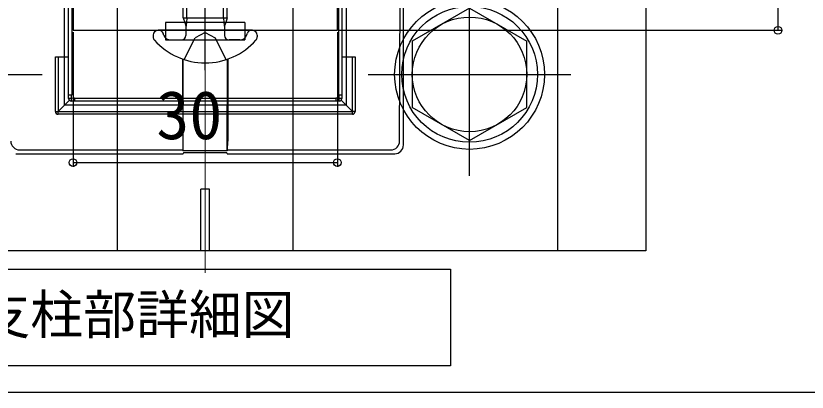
# Model space of a CAD drawing. Units: millimetres, scale not verified. Extents: x -875 to 875, y -1299 to 1293.
# Drawn here: x 419.7 to 599.3, y -1298.8 to -1213.4 of the extents above; entities that cross this region are included whole.
import ezdxf
from ezdxf.enums import TextEntityAlignment as Align

# ---------------------------------------------------------------- set-up
doc = ezdxf.new("R2010")
doc.units = ezdxf.units.MM
doc.header["$LTSCALE"] = 8
for name, color, linetype in [('0-1_USER1', 3, 'Continuous'), ('0-2_YKK_11', 7, 'Continuous'), ('0-5_YKK_13', 4, 'Continuous'), ('0-7_YKK_D', 6, 'Continuous'), ('0-8_YKK_ZWAK', 7, 'Continuous')]:
    doc.layers.add(name, color=color, linetype=linetype)
doc.layers.add('0-4_YKK_12', color=2, linetype='Continuous', lineweight=18)
doc.styles.add('ＭＳ ゴシック', font='')
doc.styles.get('ＭＳ ゴシック').set_extended_font_data('MS Gothic')

msp = doc.modelspace()

# ---------------------------------------------------------------- linework, layer by layer
at = {"layer": '0-1_USER1'}
msp.add_lwpolyline([(407.025, -1284.918), (407.025, -1270.918), (518.333, -1270.918), (518.333, -1292.8), (407.025, -1292.8)], close=True, dxfattribs=at)
at = {"layer": '0-2_YKK_11'}
msp.add_lwpolyline([(432.679, -1116.729), (432.679, -1216.729), (492.679, -1216.729), (492.679, -1116.729)], close=True, dxfattribs=at)
at = {"layer": '0-4_YKK_12'}
msp.add_line((462.679, -1271.729), (462.679, -1061.729), dxfattribs=at)
at = {"layer": '0-5_YKK_13'}
for p, q in [((494.679, -1099.729), (494.679, -1233.729)), ((431.679, -1231.354), (431.679, -1102.105)), ((432.381, -1102.15), (432.381, -1231.399)), ((492.978, -1231.399), (492.978, -1102.15)), ((493.679, -1102.105), (493.679, -1231.354)), ((506.811, -1241.857), (507.428, -1106.729)), ((507.679, -1242.732), (507.679, -1106.729)), ((462.679, -1225.737), (462.679, -1194.903)), ((458.545, -1213.929), (458.545, -1198.289)), ((466.813, -1213.929), (466.813, -1198.289)), ((542.679, -1198.558), (542.679, -1266.729)), ((457.679, -1213.929), (457.679, -1200.129)), ((467.679, -1213.929), (467.679, -1200.129)), ((522.679, -1249.729), (522.679, -1203.729)), ((522.679, -1211.729), (509.679, -1219.213)), ((522.679, -1211.729), (535.679, -1219.213)), ((457.679, -1213.929), (467.679, -1213.929)), ((471.679, -1214.929), (471.679, -1218.929)), ((450.879, -1217.82), (450.879, -1218.216)), ((452.178, -1216.729), (451.97, -1216.729)), ((473.181, -1216.729), (452.178, -1216.729)), ((453.295, -1217.877), (453.117, -1217.387)), ((462.679, -1217.242), (460.389, -1218.46)), ((462.679, -1217.242), (464.969, -1218.46)), ((472.063, -1217.877), (472.241, -1217.387)), ((474.479, -1217.82), (474.479, -1218.216)), ((453.679, -1218.929), (471.679, -1218.929)), ((454.799, -1218.929), (457.279, -1218.929)), ((457.936, -1223.381), (460.389, -1218.46)), ((467.423, -1223.381), (464.969, -1218.46)), ((470.56, -1218.929), (468.079, -1218.929)), ((509.679, -1219.213), (509.679, -1234.246)), ((535.679, -1234.224), (535.679, -1219.213)), ((428.679, -1222.774), (431.679, -1222.774)), ((428.679, -1235.174), (428.679, -1222.774)), ((429.279, -1222.774), (429.279, -1235.174)), ((493.679, -1222.774), (496.679, -1222.774)), ((496.679, -1222.774), (496.679, -1235.174)), ((457.575, -1223.259), (457.575, -1241.848)), ((457.678, -1244.055), (457.624, -1223.276)), ((467.681, -1244.055), (467.735, -1223.276)), ((467.784, -1223.259), (467.784, -1241.848)), ((379.679, -1226.729), (425.679, -1226.729)), ((499.679, -1226.729), (545.679, -1226.729)), ((431.679, -1232.174), (431.679, -1231.354)), ((433.019, -1232.117), (433.019, -1232.774)), ((433.019, -1232.117), (492.339, -1232.117)), ((492.339, -1232.117), (492.339, -1232.774)), ((493.679, -1231.354), (493.679, -1232.174)), ((431.855, -1232.598), (429.279, -1235.174)), ((494.679, -1233.729), (430.679, -1233.729)), ((433.019, -1232.774), (432.279, -1232.774)), ((492.339, -1232.774), (433.019, -1232.774)), ((493.079, -1232.774), (492.339, -1232.774)), ((493.504, -1232.598), (496.079, -1235.174)), ((428.679, -1235.174), (429.279, -1235.174)), ((429.279, -1235.174), (496.079, -1235.174)), ((429.279, -1235.774), (429.279, -1235.174)), ((496.079, -1235.774), (429.279, -1235.774)), ((496.079, -1235.774), (496.079, -1235.174)), ((522.679, -1241.729), (509.679, -1234.246)), ((522.679, -1241.729), (535.679, -1234.246)), ((419.667, -1244.729), (457.679, -1244.729)), ((420.545, -1243.845), (457.608, -1243.845)), ((457.608, -1243.845), (457.678, -1244.055)), ((467.681, -1244.055), (457.678, -1244.055)), ((457.749, -1244.519), (457.679, -1244.729)), ((467.609, -1244.519), (457.749, -1244.519)), ((467.679, -1244.729), (467.609, -1244.519)), ((467.679, -1244.729), (505.691, -1244.729)), ((467.751, -1243.845), (467.681, -1244.055)), ((467.751, -1243.845), (504.814, -1243.845)), ((463.679, -1252.729), (461.679, -1252.729)), ((461.679, -1266.729), (461.679, -1252.729)), ((463.679, -1266.729), (463.679, -1252.729)), ((542.679, -1266.729), (382.679, -1266.729))]:
    msp.add_line(p, q, dxfattribs=at)
for points in [[(494.679, -1099.729), (430.679, -1099.729), (430.679, -1233.729)], [(457.679, -1213.929), (458.018, -1214.929), (458.279, -1215.702)], [(458.545, -1213.929), (458.424, -1214.929), (458.279, -1216.129)], [(466.813, -1213.929), (466.934, -1214.929), (467.079, -1216.129)], [(467.679, -1213.929), (467.341, -1214.929), (467.079, -1215.702)], [(471.679, -1214.929), (453.679, -1214.929), (453.679, -1218.929)], [(458.279, -1215.702), (458.279, -1216.729), (458.279, -1217.929)], [(467.079, -1215.702), (467.079, -1216.729), (467.079, -1217.929)], [(473.389, -1216.729), (473.181, -1216.729), (472.479, -1216.729)], [(496.679, -1235.174), (496.079, -1235.174), (496.079, -1222.774)]]:
    msp.add_lwpolyline(points, dxfattribs=at)
for points in [[(442.679, -1186.729), (442.679, -1266.729), (362.679, -1266.729), (362.679, -1186.729)], [(562.679, -1186.729), (562.679, -1266.729), (482.679, -1266.729), (482.679, -1186.729)]]:
    msp.add_lwpolyline(points, close=True, dxfattribs=at)
for radius in [17, 15.4, 13]:
    msp.add_circle((522.679, -1226.729), radius, dxfattribs=at)
for centre, radius, start, end in [((451.97, -1217.82), 1.091, 90, 180), ((452.178, -1217.729), 1, 20, 90), ((473.181, -1217.729), 1, 90, 160), ((473.389, -1217.82), 1.091, 0, 90), ((451.979, -1218.216), 1.1, 180, 221.56083), ((462.679, -1208.729), 15.4, 221.56083, 318.43917), ((454.799, -1217.329), 1.6, 200, 270), ((457.279, -1217.929), 1, 270, 0), ((468.079, -1217.929), 1, 180, 270), ((470.56, -1217.329), 1.6, 270, 340), ((473.379, -1218.216), 1.1, 318.43917, 0), ((432.186, -1228.93), 2.477, 258.19876, 274.51239), ((432.157, -1242.974), 10.811, 89.09507, 92.53185), ((432.279, -1232.174), 0.6, 180, 270), ((430.39, -1232.318), 1.944, 346.42187, 4.51215), ((493.173, -1228.93), 2.477, 265.48761, 281.80124), ((494.969, -1232.318), 1.944, 175.48785, 193.57813), ((493.202, -1242.974), 10.811, 87.46815, 90.90493), ((493.079, -1232.174), 0.6, 270, 0), ((429.279, -1235.174), 0.6, 180, 270), ((496.079, -1235.174), 0.6, 270, 0), ((420.551, -1241.841), 2.004, 180.44387, 269.81844), ((504.808, -1241.841), 2.004, 270.18156, 359.55613)]:
    msp.add_arc(centre, radius, start, end, dxfattribs=at)
for centre, major_axis, ratio, start_param, end_param in [((432.279, -1232.474), (-0.424, -6.081), 0.004381, 1.6219236, 1.7488196), ((432.579, -1232.174), (6.081, 0.424), 0.004381, 1.498021, 1.6118461), ((492.78, -1232.174), (6.081, -0.424), 0.004381, 1.5297466, 1.6435716), ((493.079, -1232.474), (0.424, -6.081), 0.004381, 4.5343657, 4.6612617), ((457.609, -1241.848), (0, 2), 0.017455, 1.5707963, 3.0892328), ((467.749, -1241.848), (0, 2), 0.017455, 3.1939525, 4.712389), ((505.677, -1242.718), (-0.974, 1.765), 0.991424, 2.6412593, 4.2047718)]:
    msp.add_ellipse(centre, major_axis=major_axis, ratio=ratio, start_param=start_param, end_param=end_param, dxfattribs=at)
at = {"layer": '0-7_YKK_D'}
for p, q in [((592.679, -1116.729), (592.679, -1216.729)), ((432.679, -1217.129), (432.679, -1247.729)), ((492.679, -1217.129), (492.679, -1247.729)), ((493.079, -1216.729), (593.679, -1216.729)), ((432.679, -1246.729), (492.679, -1246.729))]:
    msp.add_line(p, q, dxfattribs=at)
for centre in [(592.679, -1216.729), (432.679, -1246.729), (492.679, -1246.729)]:
    msp.add_circle(centre, 0.875, dxfattribs=at)
at = {"layer": '0-8_YKK_ZWAK'}
msp.add_lwpolyline([(-875, -1298.8), (875, -1298.8), (875, 1251.2)], dxfattribs=at)

# ---------------------------------------------------------------- texts
at = {"layer": '0-1_USER1', "style": 'ＭＳ ゴシック'}
msp.add_text('支柱部詳細図', height=8.798, dxfattribs=at).set_placement((410.977, -1288.232), align=Align.BOTTOM_LEFT)
at = {"layer": '0-7_YKK_D', "style": 'ＭＳ ゴシック'}
msp.add_text('30', height=11, dxfattribs=at).set_placement((451.6, -1244.729), align=Align.BOTTOM_LEFT)

doc.saveas('drawing.dxf')
